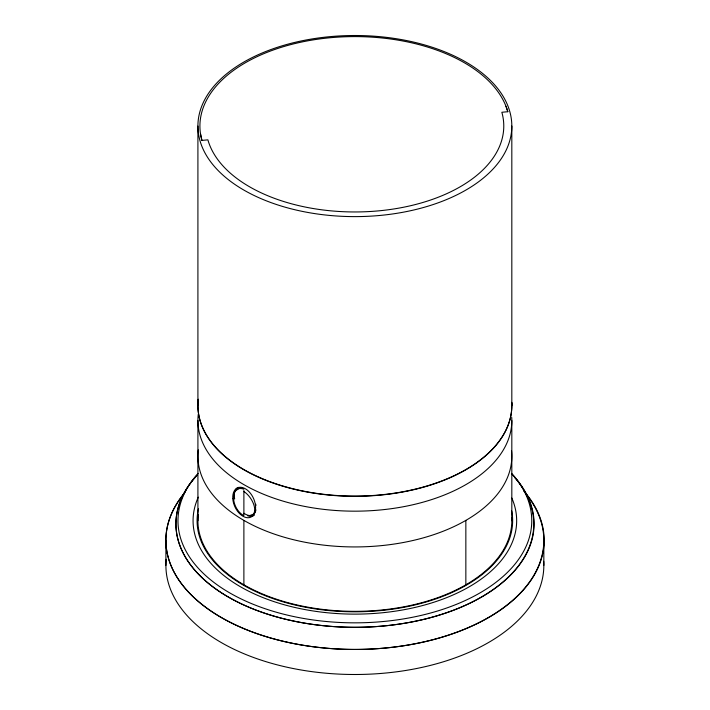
<?xml version="1.0" encoding="UTF-8"?>
<svg xmlns="http://www.w3.org/2000/svg" width="710" height="710" viewBox="0 0 710 710"><rect width="100%" height="100%" fill="white"/><g stroke="black" fill="none" stroke-linecap="round" stroke-linejoin="round"><path stroke-width="1.06" d="M197.912 520.714L197.912 420.551M511.821 420.551L511.821 520.714M200.486 133.702L201.924 140.402L207.888 139.843A148.896 85.901 0 0 0 378.758 210.843A148.896 85.901 0 0 0 501.846 112.269L507.81 111.71L505.981 106.287M543.833 540.328L543.833 565.4M511.821 126.043A156.954 90.552 0 0 1 276.385 204.48A156.954 90.552 0 0 1 276.385 47.641A156.954 90.552 0 0 1 511.821 126.043L511.821 405.472M465.849 520.394L465.849 584.791M243.885 490.53L243.885 514.839M243.885 520.394L243.885 584.791M197.912 126.06L197.912 405.472M165.9 540.328L165.9 565.4M526.394 494.55A188.966 109.1 0 0 1 354.867 649.428A188.966 109.1 0 0 1 183.34 494.55M523.811 490.983A189.153 109.207 0 0 1 356.5 649.455A189.153 109.207 0 0 1 184.857 492.536M543.7 561.299A188.966 109.1 0 0 1 353.083 674.491A188.966 109.1 0 0 1 166.202 559.249M512.194 474.369A179.106 103.403 0 0 1 355.799 627.321A179.106 103.403 0 0 1 197.043 475.176M514.856 477.759A178.911 103.296 0 0 1 352.471 627.285A178.911 103.296 0 0 1 197.078 475.309M511.733 510.978A157.771 91.093 0 0 1 352.985 611.798A157.771 91.093 0 0 1 198.445 508.822M511.839 498.074A161.8 93.409 0 0 1 354.041 614.123A161.8 93.409 0 0 1 198.303 497.151M511.608 473.375A176.888 102.125 0 0 1 354.867 622.839A176.888 102.125 0 0 1 198.125 473.375M511.733 402.579A156.954 90.623 0 0 1 352.16 496.308A156.954 90.623 0 0 1 198.285 399.455M511.733 517.59A156.954 90.623 0 0 1 352.16 611.319A156.954 90.623 0 0 1 198.285 514.466M511.546 450.93A156.954 90.623 0 0 1 353.935 546.931A156.954 90.623 0 0 1 198.312 449.847M511.733 417.427A156.954 90.623 0 0 1 352.16 511.156A156.954 90.623 0 0 1 198.285 414.303M254.437 515.078A16.099 9.292 60 0 1 247.675 515.815M234.655 498.988A16.099 9.292 60 0 1 238.427 487.344M255.955 509.878A14.892 8.6 60 0 1 250.435 515.283M236.785 489.953A14.892 8.6 60 0 1 242.705 488.329M255.724 504.189A14.892 8.6 60 0 1 255.955 505.458M243.903 491.524A14.875 7.721 55.4 0 1 254.704 509.7A14.875 7.721 55.4 0 1 243.912 513.259M243.867 515.62A14.875 9.381 65 0 1 233.546 497.71A14.875 9.381 65 0 1 243.858 489.226M511.733 402.348A156.954 90.623 0 0 1 352.16 496.077A156.954 90.623 0 0 1 198.285 399.233M201.924 140.402A154.949 89.46 0 0 1 330.017 37.754A154.949 89.46 0 0 1 507.81 111.71M232.782 498.615A16.081 10.206 65.5 0 0 250.683 517.217A16.081 10.206 65.5 0 0 249.059 491.71A16.081 10.206 65.5 0 0 232.782 498.615"/></g></svg>
